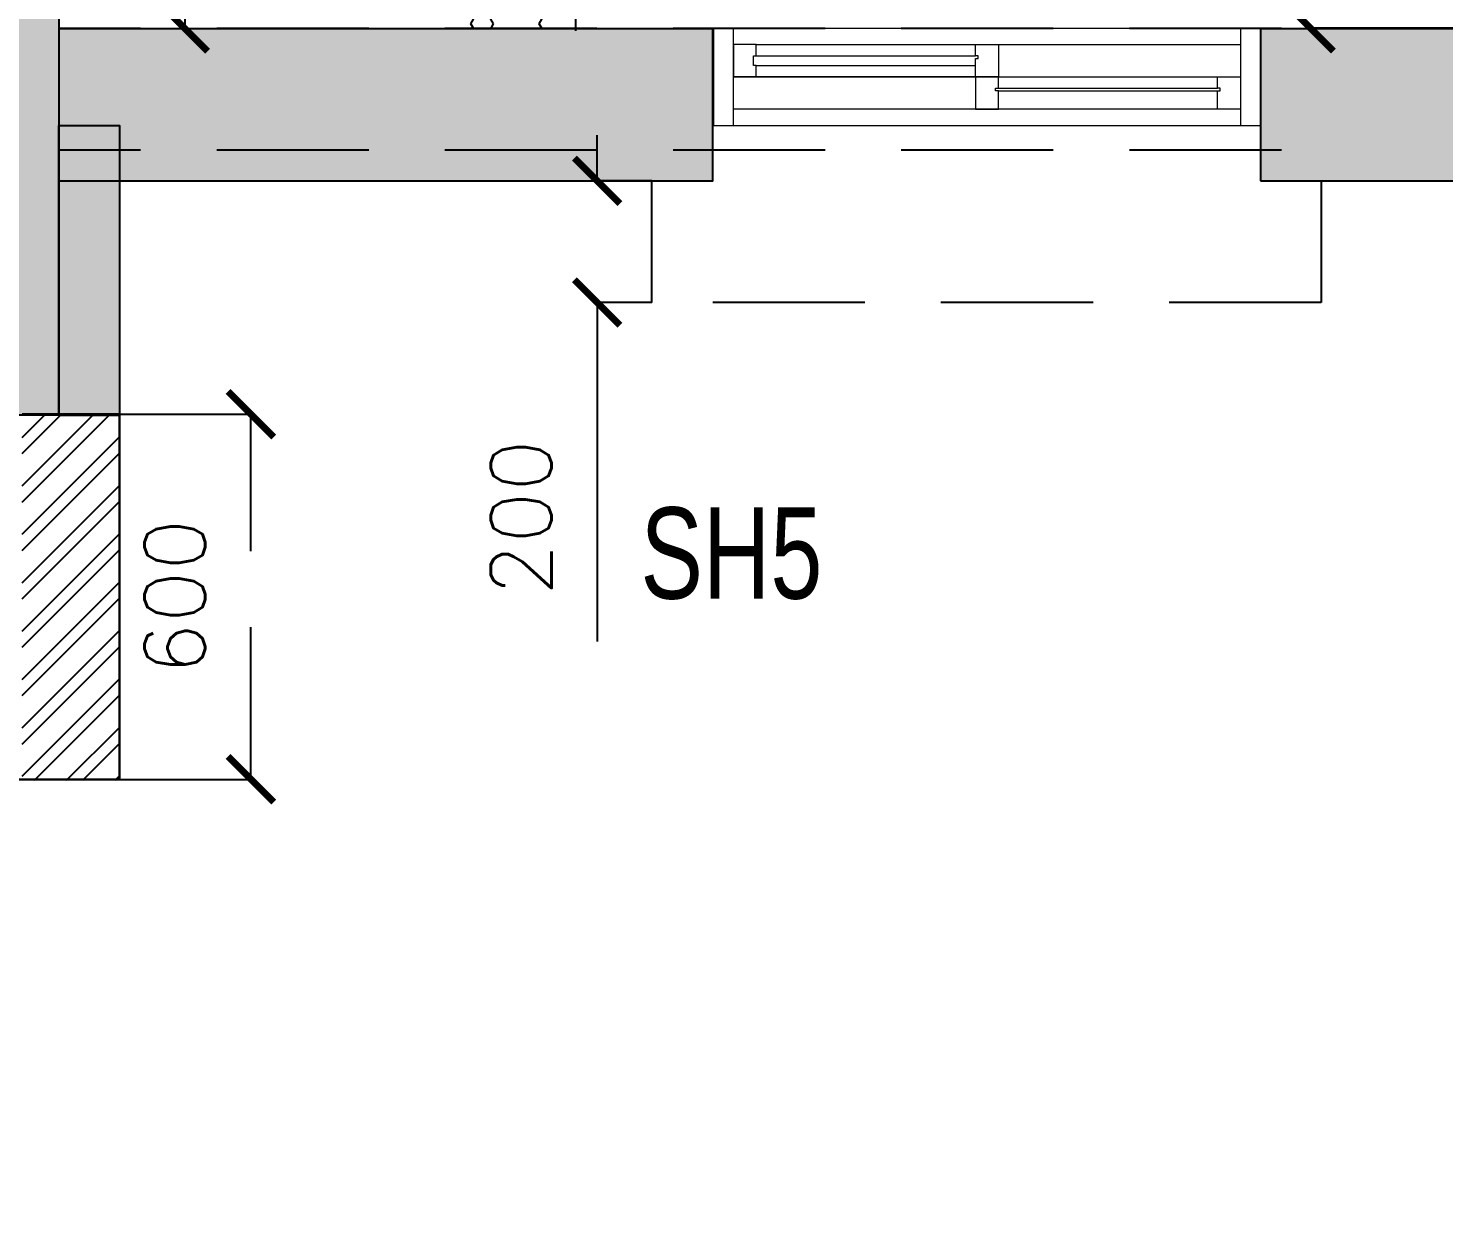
# Model space of a CAD drawing. Header units: millimetres. Extents: x 1167879 to 1231451, y -5731814 to -5645217.
# Drawn here: x 1196882 to 1199208, y -5720927 to -5718974 of the extents above; entities that cross this region are included whole.
import ezdxf

# ---------------------------------------------------------------- set-up
doc = ezdxf.new("R2010")
doc.units = ezdxf.units.MM
doc.header["$LTSCALE"] = 1000
doc.header["$MEASUREMENT"] = 0
for name, pattern in [('2BHK-A - FRONT$0$AUDIT_D_120904163729-0', [0]), ('3BHK-A$0$AUDIT_D_120904163729-0', [0]), ('AUDIT_D_120904163729-0', [0]), ('T8 - TYPICAL FLOOR CORE$0$HIDDEN', [0.375, 0.25, -0.125]), ('T8 - TYPICAL FLOOR CORE$0$T8 - TYPICAL FLOOR CORE$0$T10-TYPICAL FLOOR CORE$0$HIDDEN', [0.375, 0.25, -0.125]), ('T8(T9 IS SIMILAR) - DIMENSION & TEXTING$0$HIDDEN', [0.375, 0.25, -0.125]), ('T8(T9 IS SIMILAR) - TYPICAL FLOOR ELEVATION$0$AUDIT_D_120904163729-0', [0]), ('T8(T9 IS SIMILAR) - TYPICAL FLOOR ELEVATION$0$HIDDEN', [0.375, 0.25, -0.125]), ('T8(T9 IS SIMILAR)$0$$0$HIDDEN', [0.375, 0.25, -0.125])]:
    doc.linetypes.add(name, pattern=pattern)
doc.layers.get('0').update_dxf_attribs({"linetype": 'AUDIT_D_120904163729-0'})
for name, color, linetype in [('2BHK-A - FRONT$0$A-HATCH -160', 251, '2BHK-A - FRONT$0$AUDIT_D_120904163729-0'), ('3BHK-A$0$A-HATCH -160', 251, '3BHK-A$0$AUDIT_D_120904163729-0'), ('T8 - TYPICAL FLOOR CORE$0$A-DIMENSIONS', 2, 'T8 - TYPICAL FLOOR CORE$0$HIDDEN'), ('T8 - TYPICAL FLOOR CORE$0$T8 - TYPICAL FLOOR CORE$0$T10-TYPICAL FLOOR CORE$0$A-SLAB SUNK-AC LEDGES', 251, 'T8 - TYPICAL FLOOR CORE$0$T8 - TYPICAL FLOOR CORE$0$T10-TYPICAL FLOOR CORE$0$HIDDEN'), ('T8(T9 IS SIMILAR) - DIMENSION & TEXTING$0$A-DIMENSIONS', 2, 'T8(T9 IS SIMILAR) - DIMENSION & TEXTING$0$HIDDEN'), ('T8(T9 IS SIMILAR) - TYPICAL FLOOR ELEVATION$0$A-DIM', 1, 'T8(T9 IS SIMILAR) - TYPICAL FLOOR ELEVATION$0$AUDIT_D_120904163729-0'), ('T8(T9 IS SIMILAR) - TYPICAL FLOOR ELEVATION$0$A-WALL-FEATURES', 6, 'T8(T9 IS SIMILAR) - TYPICAL FLOOR ELEVATION$0$AUDIT_D_120904163729-0'), ('T8(T9 IS SIMILAR)$0$$6$a-beam 2', 50, 'Continuous'), ('T8(T9 IS SIMILAR)$0$S-BEAM', 20, 'T8(T9 IS SIMILAR)$0$$0$HIDDEN'), ('T8_REFUGE COLUMNS$0$A-RCC COLS', 3, 'Continuous'), ('T8_REFUGE COLUMNS$0$A-SHEAR WALL THICKENING', 3, 'Continuous'), ('T8_TYPICAL COLUMNS$0$A-RCC COLS', 3, 'Continuous'), ('T8_TYPICAL COLUMNS$0$A-SHEAR WALL THICKENING', 3, 'Continuous')]:
    doc.layers.add(name, color=color, linetype=linetype)
for name, color, linetype, lineweight in [('3BHK-A$0$$1$A-WALL- 160', 6, 'Continuous', 30), ('T8 - TYPICAL FLOOR CORE$0$A-WALL- 160', 6, 'Continuous', 30), ('T8 - TYPICAL FLOOR CORE$0$Window', 4, 'Continuous', 20), ('T8(T9 IS SIMILAR) - DIMENSION & TEXTING$0$T8 - TYPICAL FLOOR CORE$0$a-Text', 4, 'Continuous', 0), ('T8(T9 IS SIMILAR)$0$D&W', 8, 'Continuous', 25)]:
    doc.layers.add(name, color=color, linetype=linetype, lineweight=lineweight)
doc.layers.add('T8_REFUGE COLUMNS$0$COL-HATCH', color=7, linetype='Continuous', lineweight=25, true_color=0xa3a3a3)
doc.styles.add('T8 - TYPICAL FLOOR CORE$0$Romans 1', font='romans.shx', dxfattribs={"height": 100})
doc.styles.add('T8(T9 IS SIMILAR) - DIMENSION & TEXTING$0$Romans 1', font='romans.shx', dxfattribs={"height": 100})
doc.styles.add('T8(T9 IS SIMILAR) - DIMENSION & TEXTING$0$T8 - TYPICAL FLOOR CORE$0$ARIAL ARROW', font='swisscl.ttf')
doc.styles.add('T8(T9 IS SIMILAR) - TYPICAL FLOOR ELEVATION$0$Romans 1', font='romans.shx', dxfattribs={"height": 100})
doc.dimstyles.new('T8 - TYPICAL FLOOR CORE$0$ALPINE S', dxfattribs={"dimscale": 0, "dimtxt": 100, "dimasz": 75, "dimexe": 0, "dimexo": 0, "dimgap": 75, "dimtad": 1, "dimdec": 0, "dimzin": 0, "dimdsep": 46, "dimtxsty": 'T8 - TYPICAL FLOOR CORE$0$Romans 1', "dimblk": 'T8 - TYPICAL FLOOR CORE$0$_ArchTick', "dimcen": 0.09, "dimclrd": 256, "dimclre": 256, "dimclrt": 7, "dimadec": 0, "dimazin": 0, "dimtfac": 1, "dimtdec": 0, "dimtofl": 0, "dimtmove": 1, "dimatfit": 0, "dimldrblk": 'T8 - TYPICAL FLOOR CORE$0$_Open90', "dimfxl": 1, "dimtolj": 1, "dimtzin": 0, "dimarcsym": 0})
doc.dimstyles.new('T8(T9 IS SIMILAR) - DIMENSION & TEXTING$0$ALPINE S', dxfattribs={"dimscale": 0, "dimtxt": 100, "dimasz": 75, "dimexe": 0, "dimexo": 0, "dimgap": 75, "dimtad": 1, "dimdec": 0, "dimzin": 0, "dimdsep": 46, "dimtxsty": 'T8(T9 IS SIMILAR) - DIMENSION & TEXTING$0$Romans 1', "dimblk": 'T8(T9 IS SIMILAR) - DIMENSION & TEXTING$0$_ArchTick', "dimcen": 0.09, "dimclrd": 256, "dimclre": 256, "dimclrt": 7, "dimadec": 0, "dimazin": 0, "dimtfac": 1, "dimtdec": 0, "dimtofl": 0, "dimtmove": 1, "dimatfit": 0, "dimldrblk": 'T8(T9 IS SIMILAR) - DIMENSION & TEXTING$0$_Open90', "dimfxl": 1, "dimtolj": 1, "dimtzin": 0, "dimarcsym": 0})
doc.dimstyles.new('T8(T9 IS SIMILAR) - TYPICAL FLOOR ELEVATION$0$ALPINE S', dxfattribs={"dimscale": 0, "dimtxt": 100, "dimasz": 75, "dimexe": 0, "dimexo": 0, "dimgap": 75, "dimtad": 1, "dimdec": 0, "dimzin": 0, "dimdsep": 46, "dimtxsty": 'T8(T9 IS SIMILAR) - TYPICAL FLOOR ELEVATION$0$Romans 1', "dimblk": 'T8(T9 IS SIMILAR) - TYPICAL FLOOR ELEVATION$0$_ArchTick', "dimcen": 0.09, "dimclrd": 256, "dimclre": 256, "dimclrt": 7, "dimadec": 0, "dimazin": 0, "dimtfac": 1, "dimtdec": 0, "dimtofl": 0, "dimtmove": 1, "dimatfit": 0, "dimldrblk": 'T8(T9 IS SIMILAR) - TYPICAL FLOOR ELEVATION$0$_Open90', "dimfxl": 1, "dimtolj": 1, "dimtzin": 0, "dimarcsym": 0})

# ---------------------------------------------------------------- blocks, each defined once
blk = doc.blocks.new('T8(T9 IS SIMILAR) - DIMENSION & TEXTING$0$_ArchTick')
at = {"color": 0, "linetype": 'ByBlock', "const_width": 0.15}
blk.add_lwpolyline([(-0.5, -0.5), (0.5, 0.5)], dxfattribs=at)
blk = doc.blocks.new('*D174')
at = {"layer": 'T8(T9 IS SIMILAR) - DIMENSION & TEXTING$0$A-DIMENSIONS', "linetype": 'T8(T9 IS SIMILAR) - DIMENSION & TEXTING$0$HIDDEN', "lineweight": -2, "transparency": 16777216}
for p, q in [((1197031.9, -5719608.6), (1197248, -5719608.6)), ((1197031.9, -5720208.6), (1197248, -5720208.6))]:
    blk.add_line(p, q, dxfattribs=at)
at = {"layer": 'T8(T9 IS SIMILAR) - DIMENSION & TEXTING$0$A-DIMENSIONS', "lineweight": -2, "transparency": 16777216}
blk.add_line((1197248, -5720208.6), (1197248, -5719608.6), dxfattribs=at)
at = {"layer": 'T8(T9 IS SIMILAR) - DIMENSION & TEXTING$0$A-DIMENSIONS', "linetype": 'ByBlock', "lineweight": -2, "transparency": 16777216, "xscale": 75, "yscale": 75, "zscale": 75}
for p, rotation in [((1197248, -5719608.6), 90), ((1197248, -5720208.6), 270)]:
    blk.add_blockref('T8(T9 IS SIMILAR) - DIMENSION & TEXTING$0$_ArchTick', p, dxfattribs=dict(at, rotation=rotation))
at = {"layer": 'T8(T9 IS SIMILAR) - DIMENSION & TEXTING$0$A-DIMENSIONS', "color": 7, "linetype": 'ByBlock', "transparency": 16777216, "insert": (1197123, -5719908.6), "char_height": 100, "attachment_point": 5, "rotation": 90, "style": 'T8(T9 IS SIMILAR) - DIMENSION & TEXTING$0$Romans 1'}
blk.add_mtext('\\A1;600', dxfattribs=at)
blk = doc.blocks.new('T8(T9 IS SIMILAR) - DIMENSION & TEXTING$0$_Open90')
at = {"color": 0, "linetype": 'ByBlock', "lineweight": -2}
for p, q in [((-0.5, 0.5), (0, 0)), ((0, 0), (-1, 0)), ((0, 0), (-0.5, -0.5))]:
    blk.add_line(p, q, dxfattribs=at)
blk = doc.blocks.new('T8_REFUGE COLUMNS$0$A$C277F3394')
at = {"layer": 'T8_REFUGE COLUMNS$0$A-SHEAR WALL THICKENING', "linetype": 'ByBlock', "true_color": 0xa3a3a3}
h = blk.add_hatch(color=253, dxfattribs=at)
h.dxf.hatch_style = 1
h.paths.add_polyline_path([(-8060.3, -385.5), (-8160.2, -385.5), (-8160.2, 90.8), (-8060.3, 90.8)])
at = {"layer": 'T8_REFUGE COLUMNS$0$A-SHEAR WALL THICKENING', "linetype": 'ByBlock'}
blk.add_lwpolyline([(-8060.3, -385.5), (-8160.2, -385.5), (-8160.2, 90.8), (-8060.3, 90.8)], close=True, dxfattribs=at)
blk = doc.blocks.new('T8_REFUGE COLUMNS$0$A$C46A13422')
at = {"layer": 'T8_REFUGE COLUMNS$0$A-SHEAR WALL THICKENING', "linetype": 'ByBlock'}
blk.add_blockref('T8_REFUGE COLUMNS$0$A$C277F3394', (-5609.8, -7500), dxfattribs=at)
blk = doc.blocks.new('T8_REFUGE COLUMNS')
at = {"layer": 'T8_REFUGE COLUMNS$0$COL-HATCH', "linetype": 'ByBlock'}
h = blk.add_hatch(color=256, dxfattribs=at)
h.dxf.hatch_style = 1
h.paths.add_polyline_path([(1196682.1, -5715374.9), (1196932.1, -5715374.9), (1196932.1, -5719609.9), (1196682.1, -5719609.9)])
h = blk.add_hatch(color=256, dxfattribs=at)
h.dxf.hatch_style = 1
h.paths.add_polyline_path([(1198007.1, -5718974.9), (1196932.1, -5718974.9), (1196932.1, -5719224.9), (1198007.1, -5719224.9)])
h = blk.add_hatch(color=256, dxfattribs=at)
h.dxf.hatch_style = 1
h.paths.add_polyline_path([(1198907.1, -5719224.9), (1205092.1, -5719224.9), (1205092.1, -5718974.9), (1198907.1, -5718974.9)])
at = {"layer": 'T8_REFUGE COLUMNS$0$A-RCC COLS', "linetype": 'ByBlock'}
for points in [[(1196682.1, -5715374.9), (1196932.1, -5715374.9), (1196932.1, -5719609.9), (1196682.1, -5719609.9)], [(1198007.1, -5718974.9), (1196932.1, -5718974.9), (1196932.1, -5719224.9), (1198007.1, -5719224.9)], [(1198907.1, -5719224.9), (1205092.1, -5719224.9), (1205092.1, -5718974.9), (1198907.1, -5718974.9)]]:
    blk.add_lwpolyline(points, close=True, dxfattribs=at)
blk.add_blockref('T8_REFUGE COLUMNS$0$A$C46A13422', (1210702.1, -5711724.9), dxfattribs=at)
blk = doc.blocks.new('T8_TYPICAL COLUMNS$0$A$C277F3394')
at = {"layer": 'T8_TYPICAL COLUMNS$0$A-SHEAR WALL THICKENING', "linetype": 'ByBlock'}
h = blk.add_hatch(color=31, dxfattribs=at)
h.dxf.hatch_style = 1
h.paths.add_polyline_path([(-8060.3, -385.5), (-8160.2, -385.5), (-8160.2, 90.8), (-8060.3, 90.8)])
blk.add_lwpolyline([(-8060.3, -385.5), (-8160.2, -385.5), (-8160.2, 90.8), (-8060.3, 90.8)], close=True, dxfattribs=at)
blk = doc.blocks.new('T8_TYPICAL COLUMNS$0$A$C46A13422')
at = {"layer": 'T8_TYPICAL COLUMNS$0$A-SHEAR WALL THICKENING', "linetype": 'ByBlock'}
blk.add_blockref('T8_TYPICAL COLUMNS$0$A$C277F3394', (-5609.8, -7500), dxfattribs=at)
blk = doc.blocks.new('T8_TYPICAL COLUMNS')
at = {"layer": 'T8_TYPICAL COLUMNS$0$A-RCC COLS', "linetype": 'ByBlock'}
for name, p in [('T8_REFUGE COLUMNS', (0, 0)), ('T8_TYPICAL COLUMNS$0$A$C46A13422', (1210702.1, -5711724.9))]:
    blk.add_blockref(name, p, dxfattribs=at)
blk = doc.blocks.new('3BHK-A')
at = {"layer": '3BHK-A$0$A-HATCH -160', "linetype": 'ByBlock'}
h = blk.add_hatch(dxfattribs=at)
h.set_pattern_fill('ANSI32', color=256, scale=150)
h.set_pattern_definition([(45, (99.04, 1285.594), (-39.77475644, 39.77475644), []), (45, (125.557, 1285.594), (-39.77475644, 39.77475644), [])])
h.paths.add_polyline_path([(1196871.9, -5719609.9), (1197031.9, -5719609.9), (1197031.9, -5720209.9), (1196871.9, -5720209.9)])
at = {"layer": '3BHK-A$0$$1$A-WALL- 160', "linetype": 'ByBlock'}
for p, q in [((1196871.9, -5719608.6), (1197031.9, -5719608.6)), ((1197031.9, -5719608.6), (1197031.9, -5720208.6)), ((1197031.9, -5720208.6), (1196082.2, -5720208.6, 0))]:
    blk.add_line(p, q, dxfattribs=at)
blk = doc.blocks.new('2BHK-A - FRONT')
at = {"layer": '2BHK-A - FRONT$0$A-HATCH -160', "linetype": 'ByBlock'}
h = blk.add_hatch(dxfattribs=at)
h.set_pattern_fill('ANSI32', color=256, scale=150)
h.set_pattern_definition([(45, (0, -0.55), (-39.77475644, 39.77475644), []), (45, (26.517, -0.55), (-39.77475644, 39.77475644), [])])
h.paths.add_polyline_path([(1145269.9, -5728524.2), (1145269.9, -5728684.2), (1144639.8, -5728684.2), (1144639.8, -5726829.5), (1144799.8, -5726829.5), (1144799.8, -5728524.2)])
h.paths.add_polyline_path([(1148934.5, -5727449.8), (1148934.5, -5727609.8), (1147999.5, -5727609.8), (1147999.5, -5727009.5), (1148159.5, -5727009.5), (1148159.5, -5727449.8)])
h.paths.add_polyline_path([(1147999.5, -5728684.2), (1147999.5, -5728524.2), (1147369.9, -5728524.2), (1147369.9, -5728684.2)])
edge = h.paths.add_edge_path()
edge.add_line((1151334.5, -5727449.8), (1151779.5, -5727449.8))
edge.add_line((1151779.5, -5727449.8), (1151779.5, -5727609.8))
edge.add_line((1151704.5, -5727609.8), (1151334.5, -5727609.8))
edge.add_line((1151334.5, -5727609.8), (1151334.5, -5727449.8))
h.paths.add_polyline_path([(1146264.5, -5719573.8), (1146424.5, -5719573.8), (1146424.5, -5719224.6), (1146264.5, -5719224.6)])
h.paths.add_polyline_path([(1145549.4, -5721834.4), (1145788.9, -5721834.4), (1145790, -5721674.6), (1145549.4, -5721674.6)])
h.paths.add_polyline_path([(1145949.5, -5721924.2), (1145949.5, -5722524.6), (1145789.5, -5722524.6), (1145789.5, -5721924.2)])
h.paths.add_polyline_path([(1144599.5, -5721924.6), (1144759.5, -5721924.6), (1144762, -5722524.6), (1144602, -5722524.6)])
h.paths.add_polyline_path([(1144599.5, -5723474.6), (1144599.5, -5723174.6), (1144759.5, -5723174.6), (1144759.5, -5723314.6), (1145789.5, -5723314.6), (1145789.5, -5723174.6), (1145949.5, -5723174.6), (1145949.5, -5723474.2)])
blk = doc.blocks.new('T8(T9 IS SIMILAR) - TYPICAL FLOOR ELEVATION$0$_ArchTick')
at = {"color": 0, "linetype": 'ByBlock', "const_width": 0.15}
blk.add_lwpolyline([(-0.5, -0.5), (0.5, 0.5)], dxfattribs=at)
blk = doc.blocks.new('*D744')
at = {"layer": 'T8(T9 IS SIMILAR) - TYPICAL FLOOR ELEVATION$0$A-DIM', "lineweight": -2, "transparency": 16777216}
for p, q in [((1197817, -5719224.9), (1197817, -5719149.9)), ((1197817, -5719424.9), (1197817, -5719982))]:
    blk.add_line(p, q, dxfattribs=at)
at = {"layer": 'T8(T9 IS SIMILAR) - TYPICAL FLOOR ELEVATION$0$A-DIM', "linetype": 'T8(T9 IS SIMILAR) - TYPICAL FLOOR ELEVATION$0$HIDDEN', "lineweight": -2, "transparency": 16777216}
for p, q in [((1197907.1, -5719224.9), (1197817, -5719224.9)), ((1197907.1, -5719424.9), (1197817, -5719424.9))]:
    blk.add_line(p, q, dxfattribs=at)
at = {"layer": 'T8(T9 IS SIMILAR) - TYPICAL FLOOR ELEVATION$0$A-DIM', "linetype": 'ByBlock', "lineweight": -2, "transparency": 16777216, "xscale": 75, "yscale": 75, "zscale": 75}
for p, rotation in [((1197817, -5719224.9), 270), ((1197817, -5719424.9), 90)]:
    blk.add_blockref('T8(T9 IS SIMILAR) - TYPICAL FLOOR ELEVATION$0$_ArchTick', p, dxfattribs=dict(at, rotation=rotation))
at = {"layer": 'T8(T9 IS SIMILAR) - TYPICAL FLOOR ELEVATION$0$A-DIM', "color": 7, "linetype": 'ByBlock', "transparency": 16777216, "insert": (1197692, -5719778.4), "char_height": 100, "attachment_point": 5, "rotation": 90, "style": 'T8(T9 IS SIMILAR) - TYPICAL FLOOR ELEVATION$0$Romans 1'}
blk.add_mtext('\\A1;200', dxfattribs=at)
blk = doc.blocks.new('T8(T9 IS SIMILAR) - TYPICAL FLOOR ELEVATION$0$_Open90')
at = {"color": 0, "linetype": 'ByBlock', "lineweight": -2}
for p, q in [((-0.5, 0.5), (0, 0)), ((0, 0), (-1, 0)), ((0, 0), (-0.5, -0.5))]:
    blk.add_line(p, q, dxfattribs=at)
blk = doc.blocks.new('T8 - TYPICAL FLOOR CORE$0$1500-flat-1')
at = {"layer": 'T8 - TYPICAL FLOOR CORE$0$Window', "color": 1, "lineweight": 13}
for p, q in [((1149675.6, -5694418.8), (1148842.5, -5694418.8)), ((1149240.3, -5694418.8), (1148880, -5694418.8)), ((1148880, -5694445.5), (1149675.6, -5694445.5)), ((1149307.5, -5694498.8), (1148842.5, -5694498.8)), ((1149240.3, -5694498.8), (1148880, -5694498.8)), ((1149638.1, -5694498.8), (1149277.8, -5694498.8)), ((1149277.8, -5694498.8), (1149675.6, -5694498.8)), ((1149638.1, -5694552.2), (1148842.5, -5694552.2)), ((1149675.6, -5694578.8), (1148842.5, -5694578.8))]:
    blk.add_line(p, q, dxfattribs=at)
at = {"layer": 'T8 - TYPICAL FLOOR CORE$0$Window', "color": 5, "lineweight": 13}
for p, q in [((1149240.3, -5694475.7), (1148880, -5694475.7)), ((1149240.3, -5694480.2), (1148880, -5694480.2)), ((1149638.1, -5694517.4), (1149277.8, -5694517.4)), ((1149638.1, -5694533.6), (1149277.8, -5694533.6))]:
    blk.add_line(p, q, dxfattribs=at)
at = {"layer": 'T8 - TYPICAL FLOOR CORE$0$Window', "color": 4, "lineweight": 13}
for points in [[(1148842.5, -5694418.8), (1148809.5, -5694418.8), (1148809.5, -5694578.8), (1148842.5, -5694578.8)], [(1149708.6, -5694418.8), (1149675.6, -5694418.8), (1149675.6, -5694578.8), (1149708.6, -5694578.8)], [(1148880, -5694480.2), (1148880, -5694498.8), (1148842.5, -5694498.8), (1148842.5, -5694445.5), (1148880, -5694445.5), (1148880, -5694475.7), (1148875.5, -5694475.7), (1148875.5, -5694480.2)], [(1149240.3, -5694480.2), (1149240.3, -5694498.8), (1149277.8, -5694498.8), (1149277.8, -5694445.5), (1149240.3, -5694445.5), (1149240.3, -5694475.7), (1149244.8, -5694475.7), (1149244.8, -5694480.2)], [(1149277.8, -5694533.6), (1149277.8, -5694552.2), (1149240.3, -5694552.2), (1149240.3, -5694498.8), (1149277.8, -5694498.8), (1149277.8, -5694529.1), (1149273.3, -5694529.1), (1149273.3, -5694533.6)], [(1149638.1, -5694533.6), (1149638.1, -5694552.2), (1149675.6, -5694552.2), (1149675.6, -5694498.8), (1149638.1, -5694498.8), (1149638.1, -5694517.4), (1149642.6, -5694517.4), (1149642.6, -5694533.6)]]:
    blk.add_lwpolyline(points, close=True, dxfattribs=at)
blk = doc.blocks.new('T8 - TYPICAL FLOOR CORE$0$_ArchTick')
at = {"color": 0, "linetype": 'ByBlock', "const_width": 0.15}
blk.add_lwpolyline([(-0.5, -0.5), (0.5, 0.5)], dxfattribs=at)
blk = doc.blocks.new('*D800')
at = {"layer": 'T8 - TYPICAL FLOOR CORE$0$A-DIMENSIONS', "linetype": 'T8 - TYPICAL FLOOR CORE$0$HIDDEN', "lineweight": -2, "transparency": 16777216}
for p, q in [((1199242.2, -5717474), (1198989.4, -5717474)), ((1199242.2, -5718974), (1198989.4, -5718974))]:
    blk.add_line(p, q, dxfattribs=at)
at = {"layer": 'T8 - TYPICAL FLOOR CORE$0$A-DIMENSIONS', "lineweight": -2, "transparency": 16777216}
blk.add_line((1198989.4, -5717474), (1198989.4, -5718974), dxfattribs=at)
at = {"layer": 'T8 - TYPICAL FLOOR CORE$0$A-DIMENSIONS', "linetype": 'ByBlock', "lineweight": -2, "transparency": 16777216, "xscale": 75, "yscale": 75, "zscale": 75}
for p, rotation in [((1198989.4, -5717474), 90), ((1198989.4, -5718974), 270)]:
    blk.add_blockref('T8 - TYPICAL FLOOR CORE$0$_ArchTick', p, dxfattribs=dict(at, rotation=rotation))
at = {"layer": 'T8 - TYPICAL FLOOR CORE$0$A-DIMENSIONS', "color": 7, "linetype": 'ByBlock', "transparency": 16777216, "insert": (1198864.4, -5718224), "char_height": 100, "attachment_point": 5, "rotation": 90, "style": 'T8 - TYPICAL FLOOR CORE$0$Romans 1'}
blk.add_mtext('\\A1;1500', dxfattribs=at)
blk = doc.blocks.new('T8 - TYPICAL FLOOR CORE$0$_Open90')
at = {"color": 0, "linetype": 'ByBlock', "lineweight": -2}
for p, q in [((-0.5, 0.5), (0, 0)), ((0, 0), (-1, 0)), ((0, 0), (-0.5, -0.5))]:
    blk.add_line(p, q, dxfattribs=at)
blk = doc.blocks.new('*D819')
at = {"layer": 'T8 - TYPICAL FLOOR CORE$0$A-DIMENSIONS', "linetype": 'T8 - TYPICAL FLOOR CORE$0$HIDDEN', "lineweight": -2, "transparency": 16777216}
for p, q in [((1196933, -5718373.9), (1197139.2, -5718373.9)), ((1196933, -5718974.2), (1197139.2, -5718974.2))]:
    blk.add_line(p, q, dxfattribs=at)
at = {"layer": 'T8 - TYPICAL FLOOR CORE$0$A-DIMENSIONS', "lineweight": -2, "transparency": 16777216}
blk.add_line((1197139.2, -5718373.9), (1197139.2, -5718974.2), dxfattribs=at)
at = {"layer": 'T8 - TYPICAL FLOOR CORE$0$A-DIMENSIONS', "linetype": 'ByBlock', "lineweight": -2, "transparency": 16777216, "xscale": 75, "yscale": 75, "zscale": 75}
for p, rotation in [((1197139.2, -5718373.9), 90), ((1197139.2, -5718974.2), 270)]:
    blk.add_blockref('T8 - TYPICAL FLOOR CORE$0$_ArchTick', p, dxfattribs=dict(at, rotation=rotation))
at = {"layer": 'T8 - TYPICAL FLOOR CORE$0$A-DIMENSIONS', "color": 7, "linetype": 'ByBlock', "transparency": 16777216, "insert": (1197014.2, -5718674.1), "char_height": 100, "attachment_point": 5, "rotation": 90, "style": 'T8 - TYPICAL FLOOR CORE$0$Romans 1'}
blk.add_mtext('\\A1;600', dxfattribs=at)
blk = doc.blocks.new('T8(T9 IS SIMILAR) - DIMENSION & TEXTING')
at = {"layer": 'T8(T9 IS SIMILAR) - DIMENSION & TEXTING$0$T8 - TYPICAL FLOOR CORE$0$a-Text', "linetype": 'ByBlock', "insert": (1198187.3, -5719913.7), "char_height": 150, "width": 3499.366, "attachment_point": 9, "style": 'T8(T9 IS SIMILAR) - DIMENSION & TEXTING$0$T8 - TYPICAL FLOOR CORE$0$ARIAL ARROW'}
blk.add_mtext('SH5', dxfattribs=at)
at = {"layer": 'T8(T9 IS SIMILAR) - DIMENSION & TEXTING$0$A-DIMENSIONS', "linetype": 'ByBlock'}
dim = blk.add_linear_dim(base=(1197248, -5719608.6), p1=(1197031.9, -5720208.6), p2=(1197031.9, -5719608.6), angle=90, dimstyle='T8(T9 IS SIMILAR) - DIMENSION & TEXTING$0$ALPINE S', override={"dimscale": 1, "dimfxl": 5, "dimarcsym": 1}, dxfattribs=at)
dim.commit()
dim.dimension.update_dxf_attribs({"geometry": '*D174', "text_midpoint": (1197123, -5719908.6)})
blk = doc.blocks.new('T8(T9 IS SIMILAR) - TYPICAL FLOOR ELEVATION')
at = {"layer": 'T8(T9 IS SIMILAR) - TYPICAL FLOOR ELEVATION$0$A-WALL-FEATURES', "color": 8, "linetype": 'T8(T9 IS SIMILAR) - TYPICAL FLOOR ELEVATION$0$HIDDEN'}
blk.add_lwpolyline([(1199007.1, -5719224.9), (1199007.1, -5719424.9), (1197907.1, -5719424.9), (1197907.1, -5719224.9)], dxfattribs=at)
at = {"layer": 'T8(T9 IS SIMILAR) - TYPICAL FLOOR ELEVATION$0$A-DIM', "linetype": 'ByBlock'}
dim = blk.add_linear_dim(base=(1197817, -5719224.9), p1=(1197907.1, -5719424.9), p2=(1197907.1, -5719224.9), angle=90, dimstyle='T8(T9 IS SIMILAR) - TYPICAL FLOOR ELEVATION$0$ALPINE S', override={"dimscale": 1, "dimtmove": 0, "dimfxl": 5, "dimarcsym": 1}, dxfattribs=at)
dim.commit()
dim.dimension.update_dxf_attribs({"geometry": '*D744', "text_midpoint": (1197817, -5719778.4), "dimtype": 128})
blk = doc.blocks.new('T8 - TYPICAL FLOOR CORE')
at = {"layer": 'T8 - TYPICAL FLOOR CORE$0$T8 - TYPICAL FLOOR CORE$0$T10-TYPICAL FLOOR CORE$0$A-SLAB SUNK-AC LEDGES', "linetype": 'ByBlock'}
h = blk.add_hatch(dxfattribs=at)
h.set_pattern_fill('HEX', color=256, scale=150)
h.paths.add_polyline_path([(1197582.2, -5717573.9), (1197742.2, -5717573.9), (1197742.2, -5717723.9), (1197582.2, -5717723.9)])
h.paths.add_polyline_path([(1197582.2, -5718173.9), (1197742.2, -5718173.9), (1197742.2, -5718448.9), (1197582.2, -5718448.9)])
h.paths.add_polyline_path([(1197582.2, -5718898.9), (1197742.2, -5718898.9), (1197742.2, -5718974.9), (1197582.2, -5718974.9)])
at = {"layer": 'T8 - TYPICAL FLOOR CORE$0$A-WALL- 160', "rotation": 180}
blk.add_blockref('T8 - TYPICAL FLOOR CORE$0$1500-flat-1', (2347716.7, -11413552.8), dxfattribs=at)
at = {"layer": 'T8 - TYPICAL FLOOR CORE$0$A-DIMENSIONS', "linetype": 'ByBlock'}
for base, p1, p2, override, picture, middle in [((1198989.4, -5718974), (1199242.2, -5717474), (1199242.2, -5718974), {"dimscale": 1, "dimfxl": 5, "dimarcsym": 1}, '*D800', (1198864.4, -5718224)), ((1197139.2, -5718974.2), (1196933, -5718373.9), (1196933, -5718974.2, -0.1), {"dimscale": 1, "dimtxt": 200, "dimfxl": 5, "dimarcsym": 1}, '*D819', (1197014.2, -5718674.1))]:
    dim = blk.add_linear_dim(base=base, p1=p1, p2=p2, angle=90, dimstyle='T8 - TYPICAL FLOOR CORE$0$ALPINE S', override=override, dxfattribs=at)
    dim.commit()
    dim.dimension.update_dxf_attribs({"geometry": picture, "text_midpoint": middle})
blk = doc.blocks.new('T8(T9 IS SIMILAR)')
at = {"layer": 'T8(T9 IS SIMILAR)$0$D&W', "linetype": 'ByBlock'}
for name, p in [('3BHK-A', (0, 0)), ('2BHK-A - FRONT', (54492.8, -0.4))]:
    blk.add_blockref(name, p, dxfattribs=at)
blk.add_blockref('T8(T9 IS SIMILAR) - TYPICAL FLOOR ELEVATION', (0, 0), dxfattribs=at)
blk.add_blockref('T8 - TYPICAL FLOOR CORE', (0, 0), dxfattribs=at)
blk.add_blockref('T8_TYPICAL COLUMNS', (0, 0), dxfattribs=at)
at = {"layer": 'T8(T9 IS SIMILAR)$0$$6$a-beam 2', "linetype": 'ByBlock'}
blk.add_blockref('T8(T9 IS SIMILAR) - DIMENSION & TEXTING', (0, 0), dxfattribs=at)
at = {"layer": 'T8(T9 IS SIMILAR)$0$S-BEAM'}
for p, q in [((1197782.2, -5718978.1, 0), (1197782.2, -5715626.4, -0.1)), ((1198941.7, -5718974.2, 0), (1196931.8, -5718974.2, -0.1)), ((1198941.7, -5719174.2, 0), (1196931.8, -5719174.2, -0.1)), ((1197031.3, -5719608.7, -0.3), (1197031.3, -5720208.6, -0.3)), ((1196081.7, -5720208.5), (1197031.3, -5720208.2, -0.3))]:
    blk.add_line(p, q, dxfattribs=at)

msp = doc.modelspace()

# ---------------------------------------------------------------- block references
at = {"linetype": 'ByBlock'}
msp.add_blockref('T8(T9 IS SIMILAR) - DIMENSION & TEXTING', (0, 0), dxfattribs=at)

# ---------------------------------------------------------------- next in the draw order: block references
msp.add_blockref('T8(T9 IS SIMILAR)', (0, 0), dxfattribs=at)

doc.saveas('drawing.dxf')
